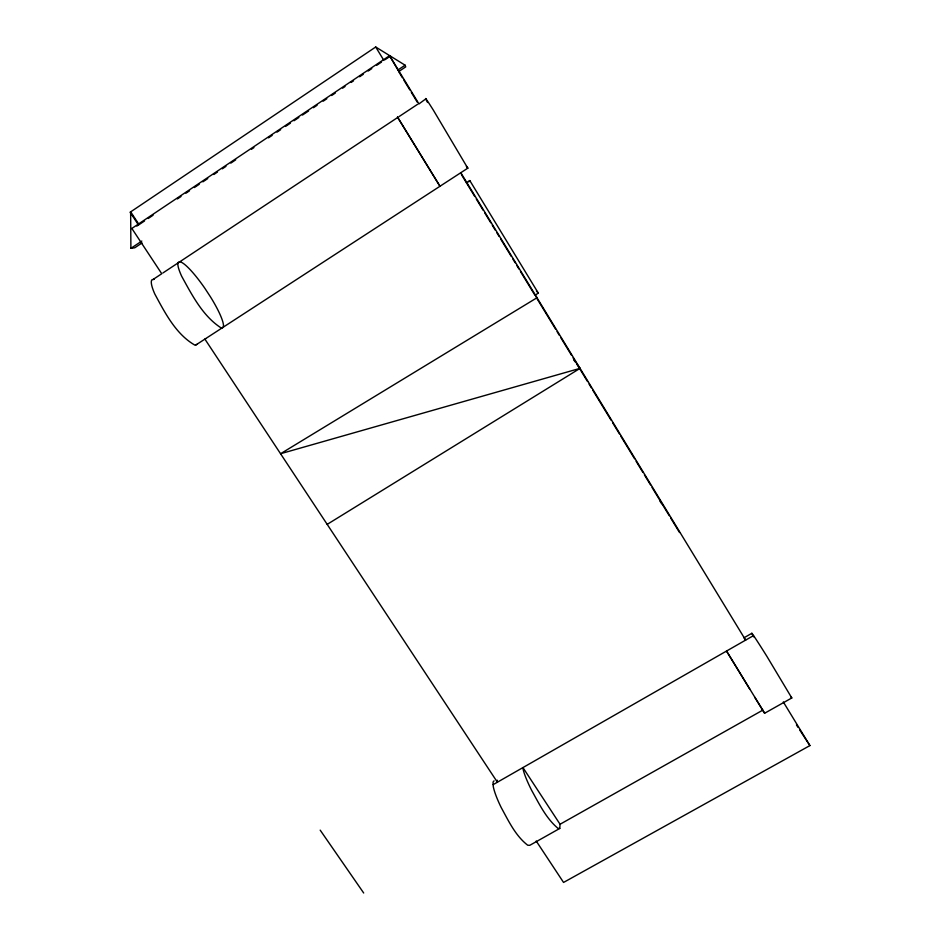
<?xml version="1.0" encoding="UTF-8"?>
<svg xmlns="http://www.w3.org/2000/svg" width="940" height="940" viewBox="0 0 940 940"><rect width="100%" height="100%" fill="white"/><g stroke="black" fill="none" stroke-linecap="round" stroke-linejoin="round"><path stroke-width="1.41" d="M559.77 828.445L560.052 824.263L522.946 767.581L523.134 769.32A36.954 5.946 60.6 0 0 531.57 790.211C539.043 803.594 545.987 818.2 557.878 828.258L559.77 828.445L529.796 845.307L527.716 845.225C515.39 835.695 508.54 820.867 501.185 807.507A36.825 6.78 61 0 1 493.253 786.416L493.042 782.62A36.825 6.78 61 0 1 494.099 780.917M468.825 181.808L469.8 180.55L538.326 293.127L534.942 295.242L520.466 271.495M131.788 228.491L389.571 55.683L398.807 71.499L405.716 66.881L405.093 65.189L375.706 47L130.096 212.252L138.497 225.001M136.805 226.082L139.061 224.578L130.648 211.817L130.895 248.336L134.808 247.761L141.999 242.955M139.719 224.19L144.572 220.935M148.215 218.491L153.079 215.225M177.378 198.939L181.02 196.495M185.885 193.241L189.528 190.797M194.392 187.53L199.245 184.275M202.887 181.831L207.752 178.576M213.827 174.499L217.469 172.055M222.334 168.8L225.976 166.357M230.841 163.102L235.693 159.835M251.485 149.249L253.917 147.615M268.499 137.839L272.142 135.395M277.006 132.141L280.649 129.696M285.513 126.442L290.366 123.187M294.009 120.743L298.873 117.477M302.515 115.033L308.59 110.967M313.455 107.701L317.097 105.257M323.172 101.191L326.815 98.747M331.679 95.492L335.322 93.048M342.606 88.16L345.039 86.527M351.113 82.45L353.546 80.828M359.62 76.751L363.263 74.307M368.128 71.052L371.77 68.608M376.623 65.353L381.487 62.087M385.118 59.655L389.912 56.435M130.895 248.336L141.811 241.051M398.102 69.865L405.093 65.189M152.985 279.533L161.75 273.728L131.882 228.491M162.925 272.953L397.738 117.453M398.913 116.677L417.572 104.317M418.899 103.976L425.761 98.9M196.178 344.78L467.85 168.131M466.393 182.76L469.8 180.55M327.19 524.367L580.074 368.351L576.913 364.132L587.535 381.558M751.812 633.313L743.998 637.79L745.643 640.116L460.859 172.807M493.147 784.641L753.539 635.593M560.052 824.263L762.763 710.158L764.62 713.249L791.797 697.962L766.875 656.332A38.023 0.705 58.3 0 0 754.479 636.956L752.482 634.053A38.023 0.705 58.3 0 0 753.645 636.85M783.314 701.945L809.904 745.584L563.553 882.437L536.211 841.018M197.047 344.334L195.167 345.286C175.968 334.417 164.993 312.856 154.795 293.997A39.503 8.025 56 0 1 151.963 279.756L154.16 279.274M205.743 338.682L204.897 339.105L497.389 782.209L497.26 780.188M580.074 368.351L280.567 453.726L537.034 297.721L535.636 296.077M536.423 291.024L538.326 293.127M790.857 696.787L791.797 697.962M573.588 359.679L575.256 361.912M320.188 830.149L363.686 893M660.068 501.314L661.713 503.723M796.45 724.94L798.025 727.372M799.611 729.793L809.904 745.584M764.62 713.249L754.691 697.175M749.791 689.173L726.538 651.056L762.763 710.158M389.571 55.683L418.735 103.553M398.701 71.663L402.414 77.75M403.895 80.194L409.84 89.935M411.321 92.379L417.372 102.307M461.399 174.546L474.771 196.507M476.298 198.998L483.148 210.255M484.676 212.757L490.774 222.757M492.29 225.248L495.333 230.253M496.861 232.756L499.152 236.504M500.668 239.007L511.337 256.502M512.852 259.005L515.144 262.754M516.659 265.245L518.951 269.005M536.47 297.757L555.552 329.059M557.079 331.573L559.359 335.322M560.886 337.836L571.579 355.367M573.106 357.87L576.149 362.875M589.051 384.049L591.331 387.785M592.846 390.276L611.059 420.156M612.575 422.647L619.401 433.857M620.917 436.348L634.582 458.755M636.098 461.246L642.925 472.456M644.441 474.947L650.515 484.911M652.031 487.402L669.28 515.719M670.749 518.116L679.526 532.51M375.706 47L383.92 60.466M466.369 166.263A40.913 0.787 58.8 0 0 467.826 168.272L433.328 110.109A40.913 0.787 58.8 0 0 425.644 98.512L425.902 99.346A40.913 0.787 58.8 0 0 427.582 102.484M223.203 327.332L221.499 328.154C202.887 316.357 192.066 295.125 181.667 276.254A39.645 7.203 56.3 0 1 178.377 262.26L180.398 261.896A39.645 7.203 56.3 0 1 205.084 288.639L210.584 297.052A39.645 7.203 56.3 0 1 223.203 327.332M440.026 186.355L397.526 117.124L440.026 186.355"/></g></svg>
